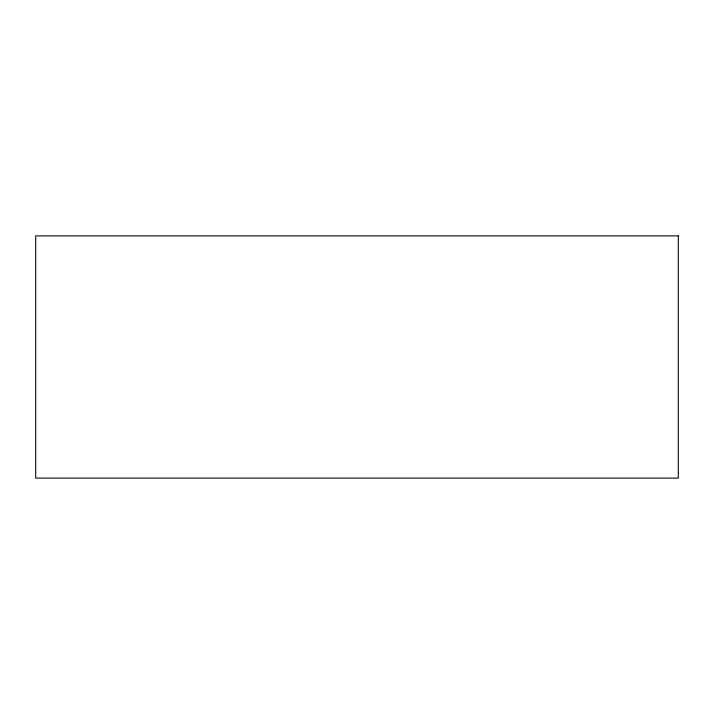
<?xml version="1.0" encoding="UTF-8"?>
<svg xmlns="http://www.w3.org/2000/svg" width="714" height="714" viewBox="0 0 714 714"><rect width="100%" height="100%" fill="white"/><g stroke="black" fill="none" stroke-linecap="round" stroke-linejoin="round"><path stroke-width="1.07" d="M678.3 235.879L35.7 235.879L35.7 478.121L678.3 478.121L678.3 235.879"/></g></svg>
